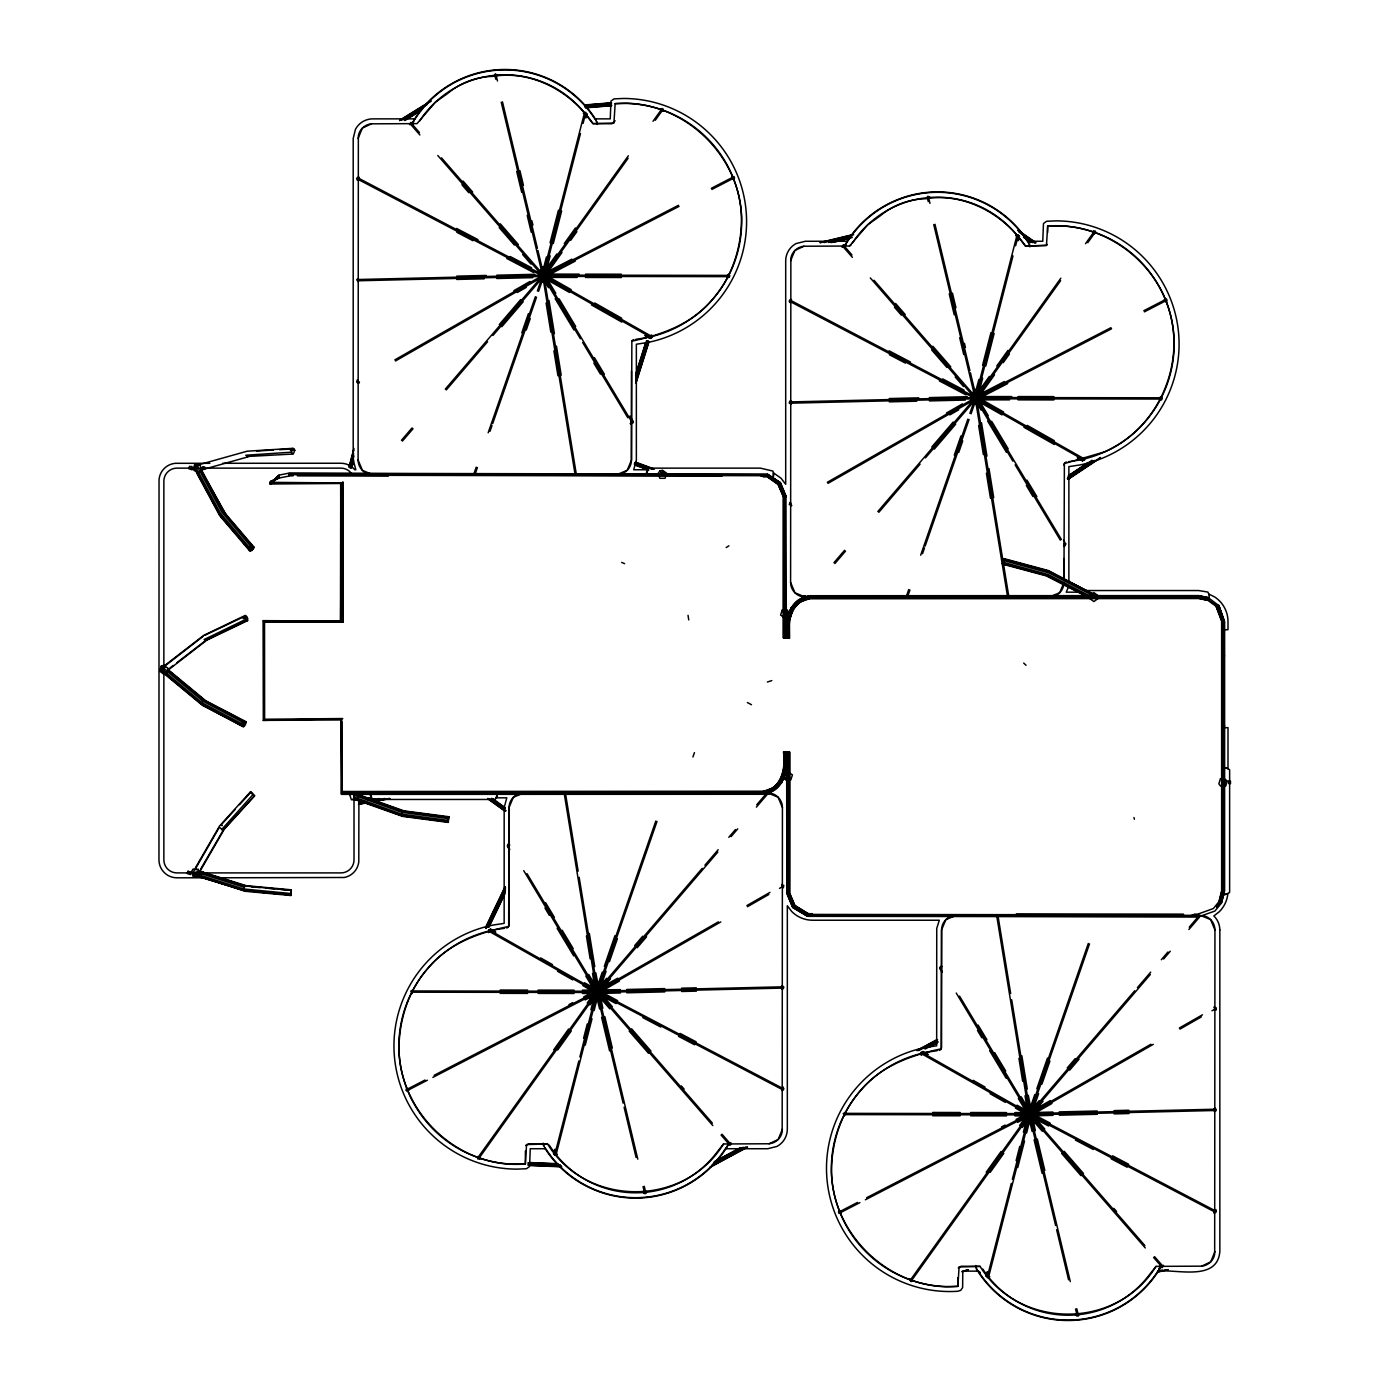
<?xml version="1.0" encoding="UTF-8"?>
<svg xmlns="http://www.w3.org/2000/svg" width="1390" height="1390" viewBox="0 0 1390 1390"><rect width="100%" height="100%" fill="white"/><g stroke="black" fill="none" stroke-linecap="round" stroke-linejoin="round"><path stroke-width="1.5" d="M279.077 477.152L270.077 482.33L341.332 482.973L341.245 621.556L340.689 483.338L343.069 482.156L343.052 622.268L264.534 621.921L264.621 719.238L342.496 718.543M341.523 794.368L342.027 791.483L762.78 791.344C781.945 789.068 785.767 767.697 783.439 751.868L786.323 752.39C789.19 769.782 783.265 792.074 762.815 794.281L341.523 794.368L341.592 719.933L263.092 720.385L342.67 718.699M341.888 768.722L341.575 794.107L762.849 794.003C783.178 791.761 788.86 769.521 786.062 752.285L786.323 752.39M342.809 482.243L342.722 622.268L342.131 482.556M525.385 1151.059L525.368 1163.934L513.379 1164.16A118.324 118.324 0 0 1 494.162 929.841L504.605 928.294M631.46 370.974L631.46 460.02L627.22 470.307L616.743 474.668L372.815 474.668L362.442 470.411L358.099 460.02L358.359 135.664A14.682 14.682 0 0 1 371.425 123.832L417 123.623L435.261 102.339L447.858 93.321A71.846 71.376 -21.1 0 1 492.738 76.38C531.953 69.813 571.134 91.549 592.957 123.623L611.878 123.762L615.127 120.826M807.816 913.682L807.851 916.34L1198.632 916.809L1214.912 911.041L1221.532 903.014L1224.573 890.868L1224.573 621.521L1218.769 605.206L1224.295 621.521L1224.295 890.868L1221.358 902.77M957.884 1277.757L957.884 1286.341L945.878 1286.567A118.324 118.324 0 0 1 926.661 1052.247L937.121 1050.701M1047.643 232.495L1047.66 226.066L1059.649 225.84A118.324 118.324 0 0 1 1078.866 460.159L1068.423 461.706M1063.976 558.537L1063.976 578.084L1064.375 463.582L1104.772 451.802C1157.783 428.693 1185.983 364.858 1169.06 309.779C1153.509 258.279 1101.453 221.792 1047.66 226.066L1046.461 245.422L1025.455 246.03L1019.426 238.455A102.009 102.009 0 0 0 855.545 238.455L852.226 243.302M1068.875 582.462L1068.875 466.623L1079.874 464.955A123.224 123.224 0 0 0 1055.844 220.871L1046.531 221.288L1043.473 223.512L1042.761 241.269L1027.332 241.269A106.908 106.908 0 0 0 847.639 241.269L805.331 241.269L796.122 243.545A19.616 19.616 0 0 0 785.697 260.903L785.697 484.276L781.006 478.212L773.413 472.826L773.049 478.23A10.616 10.616 0 0 0 772.927 471.088L760.399 468.135L648.557 468.135L646.298 474.668A10.564 10.564 0 0 1 647.514 469.768L633.718 469.768L636.359 460.055L636.359 344.216L647.375 342.548A123.224 123.224 0 0 0 623.328 98.464L614.033 98.881L610.957 101.105L610.245 118.862L594.816 118.862A106.908 106.908 0 0 0 415.141 118.862L372.694 118.862A19.616 19.616 0 0 0 355.475 129.287L353.199 138.496L353.199 459.934L355.84 469.768L354.798 469.768A17.931 17.931 0 0 0 341.193 463.252L222.765 463.287M1221.636 621.591L1221.636 890.834L1218.891 901.763L1213.4 908.521L1198.597 913.873M1221.914 621.573L1216.32 606.839L1221.914 621.573L1221.914 890.834L1219.204 901.745M358.898 799.962L358.794 861.835A17.948 17.948 0 0 1 344.216 877.49L219.915 877.785M412.118 993.607L412.378 989.923M539.094 277.496L543.316 277.392L543.386 276.384L543.229 274.091L539.025 274.195M728.812 276.645C728.551 269.538 727.37 280.867 728.812 276.645L543.386 276.384M844.373 1115.631L844.877 1112.33M1014.926 1112.573L1029.677 1112.608L1029.712 1116.292L1028.913 1112.817L1016.107 1119.419M1161.31 399.052C1161.067 391.945 1159.868 403.274 1161.31 399.052L975.884 398.791L790.215 403.187C790.302 396.063 791.744 407.357 790.215 403.187M633.823 339.594A3.266 3.266 0 0 0 631.859 341.176L631.46 460.02A14.699 14.699 0 0 1 619.714 474.372M786.966 637.749L786.705 637.61C783.856 620.218 789.763 597.926 810.214 595.719L1198.632 595.598L1208.622 597.613M786.705 637.61L787.001 637.576C784.168 620.374 789.937 598.204 810.214 595.997L1198.614 595.893L1208.362 597.804M763.197 476.892L767.523 476.909L778.192 484.554L783.3 496.803L783.421 637.906L787.73 637.663C785.003 620.843 790.284 598.951 810.214 596.744L1198.597 596.623L1207.98 598.43M799.493 602.304L793.221 608.681L789.433 619.401L789.59 638.132L788.616 637.819C786.062 621.486 790.702 599.872 810.214 597.648L1198.58 597.526L1207.58 599.246L1217.084 606.162L1222.644 621.556L1222.644 890.834L1219.899 901.988M342.149 768.079L341.87 792.491L762.728 792.352C782.396 790.163 786.966 768.357 784.447 751.973L789.624 752.094L789.728 893.197L794.785 905.394L808.719 913.995M783.717 751.868C786.097 767.836 782.101 789.329 762.832 791.622L341.957 791.761M789.329 638.01C787.366 622.216 791.136 600.914 810.248 598.656L1198.614 598.534L1207.354 600.272M1004.067 558.641L1048.425 570.578L1095.946 595.545L1095.928 597.144L1049.033 572.941L1004.153 560.709L1004.067 558.641L1002.937 560.379L1002.572 564.149L1046.323 575.894L1086.789 596.658M652.032 336.484A118.324 118.324 0 0 0 627.151 103.433L615.145 103.659L613.946 123.015L592.957 123.623L586.91 116.048A102.009 102.009 0 0 0 423.029 116.048L419.711 120.895M290.805 895.49L291.014 893.527L243.667 888.975L193.262 873.042L193.697 874.675L245.057 891.268L290.805 895.49L291.327 889.808L246.221 885.673L200.751 871.461M291.014 893.527L291.327 889.808M790.597 582.427A14.699 14.699 0 0 0 802.499 596.814L805.331 597.074L794.958 592.818L790.597 582.427L790.858 258.071A14.682 14.682 0 0 1 803.924 246.239L849.516 246.03L851.114 244.918M782.431 807.573A14.699 14.699 0 0 0 770.529 793.186L767.714 792.926L778.07 797.182L782.431 807.573L782.17 1131.929A14.682 14.682 0 0 1 769.104 1143.762L723.512 1143.97L717.483 1151.545A102.009 102.009 0 0 1 553.602 1151.545L549.172 1145.082M1200.213 915.332L1210.586 919.589L1214.947 929.98L1214.669 1254.336A14.682 14.682 0 0 1 1201.62 1266.168L1156.028 1266.377L1149.999 1273.952A102.009 102.009 0 0 1 986.118 1273.952L982.782 1269.105M243.25 726.692L201.828 704.33L202.002 702.715L202.992 701.255L244.119 722.939L245.891 721.636L245.022 725.389L243.25 726.692L202.523 705.442L162.039 671.961L161.535 668.972L164.246 667.061M342.027 791.483L341.975 768.236M358.377 281.788L358.307 278.487M782.848 988.081C781.51 992.321 782.431 980.975 782.848 988.081L597.283 992.477M1215.364 1110.488C1214.026 1114.728 1214.929 1103.382 1215.364 1110.488L1029.799 1114.884L865.379 1199.796M448.101 822.394L448.848 816.729L448.101 822.394L402.544 816.382L353.043 798.798M694.444 752.633L692.915 756.994M1082.323 593.999L1081.854 597.074A10.564 10.564 0 0 1 1082.063 595.007M688.745 619.905L688.033 615.336M193.297 871.478L193.818 874.501L197.033 875.318M659.798 475.363L660.094 473.695L662.926 471.974L665.098 473.973M659.694 474.824L661.206 472.183L664.455 472.965M280.797 889.426L291.292 890.347L245.005 885.986L243.667 888.975L244.067 890.504L290.84 894.952L284.498 894.378M242.972 725.945L244.119 722.939M1220.733 902.371L1223.565 890.851L1223.565 621.539L1218.005 605.884M447.98 818.606L401.988 812.385L401.554 814.106L401.78 815.635L447.789 821.803M1221.219 903.031L1224.295 890.868M546.426 257.011L541.735 275.307L544.932 276.123L550.145 255.812M550.075 242.781L558.433 210.238M585.902 118.063L586.945 114.015L584.46 112.938L542.726 275.533L537.374 290.962M543.942 275.846L580.481 133.51M583.07 123.38L585.677 113.25M553.272 243.597L561.63 211.054M557.234 1154.239L553.585 1153.578L554.627 1149.53M553.898 1153.943L555.062 1149.356M583.591 1038.226L587.258 1023.996M590.906 1009.748L595.598 991.47L598.795 992.286L606.092 971.263M554.836 1154.343L578.813 1060.987M579.856 1056.904L596.588 991.748M556.07 1154.656L597.804 992.06L717.813 852.105M585.225 1045.158L592.018 1018.714M594.103 1010.582L598.795 992.286L595.667 991.261L602.304 972.097M978.925 379.418L972.913 401.484L1007.715 383.553M982.591 365.188L990.931 332.644M975.38 404.49L977.361 398.739L974.251 397.662L975.224 397.94L1016.959 235.344L1019.443 236.422L1018.401 240.47M982.643 378.219L977.431 398.53L976.458 398.252L1012.98 255.916M1015.586 245.787L1018.192 235.657M985.788 366.004L994.128 333.461M1017.966 240.644L1019.131 236.057M989.732 1276.646L986.083 1275.985L987.126 1271.937M986.396 1276.35L987.578 1271.781M1016.107 1160.65L1019.756 1146.402M1023.405 1132.155L1028.114 1113.877L1031.31 1114.693L1026.602 1132.989M987.352 1276.75L1011.312 1183.394M1012.354 1179.311L1029.086 1114.155M988.568 1277.062L1030.303 1114.467L1089.517 943.862M1017.741 1167.565L1024.517 1141.12M349.064 466.797L353.946 448.466M349.203 467.353L353.807 450.082M349.828 467.857L353.633 453.592M350.714 468.082L353.964 455.868M351.496 467.978L353.668 459.829M351.896 467.561L353.529 461.445M1002.572 564.149L1004.153 560.709M786.34 617.004L787.487 612.938L786.358 611.722M786.479 618.481L787.487 612.938M808.042 915.506L807.103 916.132L808.615 913.612M635.873 373.754L645.568 342.93M635.595 375.578L646.593 340.637M635.716 377.646L647.358 340.654M635.942 379.974L648.226 340.932M635.734 383.101L648.852 341.349M636.099 382.858L649.026 341.749M728.151 1144.735L730.949 1142.928M521.789 332.766L528.443 313.584M540.415 279.077L541.735 275.255L544.863 276.332L542.865 282.083M473.573 474.789L476.231 467.144M488.168 432.777L535.376 296.713M474.772 475.206L477.413 467.561M490.01 431.265L492.008 425.548M492.668 423.637L536.557 297.13M538.555 291.361L543.89 276.019L628.106 158.251M526.237 330.021L530.233 318.501M604.303 966.345L614.953 935.661M655.819 821.038L596.64 991.574L477.847 1157.661L480.228 1158.913L478.282 1157.071M597.822 991.973L657.001 821.455M609.428 961.672L617.403 938.667M954.287 455.173L960.942 435.991M906.089 597.196L908.73 589.551M920.667 555.183L967.874 419.12M969.873 413.369L975.207 398.027M907.27 597.613L909.929 589.968M922.526 553.689L924.506 547.955M925.167 546.044L969.073 419.537M971.071 413.786L976.388 398.426L1060.622 280.658M958.735 452.428L962.731 440.908M1034.82 1094.503L1028.166 1113.668L1031.293 1114.745L1038.608 1093.669M1036.818 1088.752L1047.469 1058.068M1088.318 943.445L1029.139 1113.981L910.346 1280.068L912.744 1281.319L910.78 1279.478M1041.927 1084.096L1049.919 1061.074M788.46 617.351L791.779 607.899M787.765 617.143L791.188 607.465M785.941 770.964L781.771 782.674L774.699 789.763L762.849 794.003M782.657 776.749L784.759 770.842M781.84 780.381L785.211 770.981M789.451 619.228L793.36 608.455L799.771 602.131L810.231 598.378L1198.597 598.256L1207.354 599.941L1216.511 606.613M358.69 178.267C360.045 173.854 355.249 183.011 358.116 179.397M789.989 301.474C789.173 305.783 793.481 295.288 789.989 301.474L975.467 398.669L975.015 399.59L1002.016 414.88M781.858 1090.49L783.387 1087.119L781.823 1089.326M1213.991 1213.14L1215.885 1209.526L1214.339 1211.733M270.372 484.293L278.591 475.571L270.372 484.293L270.963 483.32L303.35 483.042M650.294 337.058C648.974 341.558 654.082 332.505 650.902 335.963M495.587 931.96L490.548 929.093L488.533 932.638M1082.793 459.464C1081.472 463.965 1086.598 454.912 1083.418 458.37M928.103 1054.367L923.047 1051.5L921.049 1055.045L922.126 1054.037M922.752 1052.942L923.047 1051.5M358.081 138.496L362.338 128.123L371.425 123.832M790.597 260.903L794.837 250.53L803.924 246.239M782.431 1129.097L778.192 1139.47L769.104 1143.762M1214.947 1251.504L1210.69 1261.877L1201.62 1266.168M1063.976 582.427L1059.719 592.713L1049.242 597.074M1068.111 587.761L1066.234 592.175L1080.951 592.175M630.191 423.655L633.215 421.535L629.913 416.027M509.505 849.724L507.315 846.058L509.383 844.321M1063.524 540.276L1065.73 543.942L1063.645 545.679M942.02 972.131L939.814 968.465L941.881 966.728M485.492 927.564L504.952 886.924M485.597 927.999L505.352 886.733M486.153 928.52L505.63 887.88M487.907 926.974L505.508 890.208M488.655 927.095L505.352 892.258M489.054 926.904L504.813 894.013M569.518 292.473L542.534 277.201L544.046 274.264L571.134 289.607M1048.616 1126.022L1028.982 1115.736L1030.529 1112.817L1017.028 1105.172M245.127 615.509L244.953 617.786L247.594 620.67L247.75 618.394L245.127 615.509L203.704 635.386L162.126 667.495L161.57 670.414L164.194 672.43M496.908 796.001L495.118 799.459L372.329 799.459L370.07 792.926A10.564 10.564 0 0 0 370.279 794.993L371.269 797.825L365.084 797.825M975.467 398.669L976.544 396.671L972.983 394.795M249.522 550.701L250.113 548.338L253.866 546.982L251.938 550.492L249.522 550.701L219.742 515.725L196.772 473.191M727.804 1145.204L725.858 1148.731L727.648 1145.69M489.61 931.63L490.548 929.093M975.033 399.608L976.666 396.741L1003.649 412.013M1050.145 1123.103L1030.529 1112.817L1028.878 1115.684L1015.395 1108.039M194.079 871.183L219.325 827.293L223.078 829.986L254.613 795.74L252.198 792.839L250.391 791.9L219.585 825.99L195.399 867.829M200.403 870.574L224.224 829.326L254.613 795.74M200.664 869.063L224.485 828.023M542.534 277.201L544.15 274.317L540.467 272.388M194.774 469.49L195.504 466.675L198.701 465.876M357.578 795.792L359.888 792.126M414.168 119.714L416.34 116.308A107.308 107.308 0 0 1 593.669 116.395L595.806 119.749M846.684 242.121L848.856 238.715A107.308 107.308 0 0 1 1026.168 238.802L1028.305 242.155M726.345 1147.879L724.173 1151.285A107.308 107.308 0 0 1 546.861 1151.198L544.724 1147.845M1159.938 1268.583L1156.688 1273.692A107.308 107.308 0 0 1 979.377 1273.605L977.24 1270.252M786.167 616.048L787.226 612.903L786.427 611.444M541.857 279.981L544.533 276.871L542.03 274.716L556.851 253.97M564.288 243.58L575.443 227.977M628.332 155.802L542.847 275.324L445.321 389.113M653.005 121.278L661.657 109.202C667.287 113.511 657.47 107.812 661.657 109.202M655.263 120.287L662.683 109.932M562.012 252.424L544.689 276.662L541.996 274.751M570.699 240.296L576.885 231.643M989.367 376.395L974.512 397.158L977.187 399.069L994.528 374.848M996.804 365.987L1007.959 350.384M1060.831 278.209L975.363 397.731L827.328 482.295M1085.521 243.684L1094.156 231.609C1099.803 235.918 1089.986 230.219 1094.156 231.609M1087.779 242.694L1095.181 232.339M1003.198 362.703L1009.401 354.05M553.724 1049.815L568.58 1029.034M587.171 1003.041L595.841 990.931L598.517 992.842L589.864 1004.953M478.872 1158.391L597.683 992.269M557.651 1050.006L571.273 1030.946M986.222 1172.222L1001.095 1151.441M1019.687 1125.448L1028.339 1113.338L1031.033 1115.249L1043.021 1101.28M911.371 1280.798L1030.181 1114.676M990.149 1172.413L1003.789 1153.352M1022.362 1127.36L1031.033 1115.249L1028.496 1113.129L1039.164 1100.689M359.489 382.059L358.081 383.084L356.691 382.059L358.081 380.13M583.574 113.042L585.833 112.312L585.833 114.692M731.766 177.295L734.024 176.565L734.545 178.198L733.155 179.223M1016.073 235.449L1018.331 234.719L1018.331 237.099M408.764 1090.299L407.374 1091.306L405.967 1090.299L406.506 1088.648L408.226 1088.648M477.708 1156.55L477.708 1158.913L479.428 1158.913L479.967 1157.279M1164.264 299.701L1166.523 298.972L1167.061 300.605L1165.671 301.63M556.956 1154.551L554.697 1155.281L554.158 1153.63L555.566 1152.623M1089.604 595.684L1093.878 592.592L1098.135 595.684M1098.135 598.465L1093.878 601.557L1089.604 598.465M841.263 1212.706L839.004 1213.435L838.483 1211.802L839.873 1210.777M987.213 1275.308L987.213 1277.688L989.472 1276.958M1076.711 1313.567L1076.711 1315.948L1078.431 1315.948L1078.97 1314.297M194.913 875.63L246.273 890.973L247.246 889.704M341.332 719.69L341.662 793.377L762.867 793.256C782.848 790.997 788.008 768.965 785.35 752.129L787.696 752.007L787.8 893.127L793.082 906.367L807.19 915.002M1047.261 244.449L1046.461 245.422L1025.455 246.03C1003.649 213.973 964.469 192.22 925.236 198.787A71.846 71.376 -21.1 0 0 880.374 215.728L867.76 224.763L849.516 246.03M525.768 1145.551L528.634 1143.831L547.573 1143.97C586.597 1207.667 684.384 1207.597 723.512 1143.97M1216.58 906.819L1218.995 903.865M958.266 1267.958L961.15 1266.238L980.089 1266.377C1019.096 1330.074 1116.9 1330.004 1156.028 1266.377M499.305 324.548L520.677 299.615M401.449 440.3L412.083 427.894M402.405 441.117L413.038 428.711M446.277 389.93L487.595 341.714M492.946 335.477L543.733 276.228M501.807 326.702L523.179 301.769M931.821 446.955L953.193 422.039M833.948 562.707L844.581 550.301M877.837 511.52L975.276 397.818L974.529 397.123M834.904 563.523L845.537 551.118M878.793 512.337L920.11 464.121M925.445 457.883L976.249 398.635L977.031 399.278L974.373 402.388M934.323 449.109L955.694 424.176M606.666 978.282L595.997 990.723L598.499 992.877L610.505 978.873M634.709 945.565L642.719 936.217M596.797 991.365L702.228 868.35M704.886 865.24L718.178 849.724M728.812 837.319L735.466 829.569M756.733 804.758L767.384 792.335L769.261 794.246L768.027 793.516M731.105 836.589L737.743 828.84M756.369 807.121L768.34 793.151M637.211 947.719L646.558 936.808M1067.207 1067.972L1075.217 1058.624M1134.744 990.757L1029.295 1113.772L866.63 1197.728M1137.402 987.647L1150.694 972.149M1161.328 959.726L1167.965 951.976M1189.249 927.165L1198.562 916.305M1030.251 1114.589L1150.329 974.512M1163.621 958.996L1170.258 951.247M1188.867 929.528L1199.518 917.122M1069.709 1070.126L1079.057 1059.215M409.581 124.666L412.517 122.424L410.745 124.457M842.079 247.072L845.016 244.831L843.244 246.864M1162.283 1265.543L1160.511 1267.576L1163.447 1265.334M221.479 829.76L252.806 794.802L254.005 795.601M1224.434 784.916L1225.598 782.066L1223.322 779.651M235.153 809.466L220.732 825.33L222.331 825.556M239.48 804.723L250.999 792.039M270.703 484.033L278.747 475.189L288.72 473.191L767.541 474.251L780.468 482.678L786.236 496.699M792.595 606.023L798.277 600.272L810.231 595.997M774.386 789.103L779.807 783.63M777.236 783.943L773.483 787.73L762.745 791.622M272.318 482L279.147 475.31M1042.309 1131.234L1028.496 1115.371L1030.98 1113.199L1044.794 1129.062M540.397 269.868L544.533 274.629L542.048 276.801L539.285 273.621M728.829 1143.953L729.785 1143.136M272.405 482.087L275.289 479.62M1223.93 784.707L1225.789 781.979L1223.947 779.79M263.301 720.194L263.092 620.635L341.488 621.104L263.353 620.757M161.362 668.764L202.992 636.464M169.041 669.372L206.728 640.217L247.594 620.67M169.788 668.103L173.211 665.462M176.634 662.839L207.44 639.139M246.76 456.528L293.307 454.026L294.819 450.186L292.96 448.327L247.107 451.211L196.529 465.389L194.913 467.891L195.399 469.594M1092.61 595.441L1095.181 594.538M340.463 483.494L270.094 483.981L278.712 476.318L269.973 483.233L341.332 482.973L340.654 621.122M272.284 481.566L279.355 476.527M726.206 547.538L728.899 545.818M1223.704 656.219L1224.121 655.194M1068.493 475.589L1088.057 462.575M1068.371 475.988L1092.036 460.264M1067.711 477.309L1092.61 460.768M1067.346 478.664L1094.903 460.333M1067.92 479.15L1100.463 457.519M1068.337 479.203L1100.359 457.935M548.546 287.661L541.926 276.627L544.758 274.925L555.792 293.325M1021.181 1096.814L1031.102 1113.373L1028.287 1115.075L1018.349 1098.517M399.695 120.235L430.969 100.914M399.59 120.635L430.865 101.314M401.658 120.218L427.408 104.302M403.969 119.853L422.369 108.489M404.525 120.391L421.083 110.157M404.924 120.461L421.483 110.227M630.712 422.543L633.215 421.535M508.74 845.693L509.817 845.051M292.96 448.327L291.344 450.412L292.213 453.557M771.798 680.614L767.384 682.004M513.9 290.649L529.972 281.475M394.83 359.888L542.934 275.237L542.447 274.334L571.863 259.148M395.455 360.983L543.559 276.332L679.067 206.38M517.323 292.508L526.254 287.4M540.519 279.251L575.217 261.146M946.416 413.056L962.471 403.882M827.953 483.39L976.075 398.739L976.597 399.608L975.102 396.671L1004.379 381.555M949.839 414.915L958.752 409.807M617.838 978.16L583.609 997.012M718.387 921.865L596.953 991.261L411.718 990.948M746.847 905.602L769.973 892.38M619.471 981.027L598.065 993.259L597.578 992.356L720.784 921.935M747.472 906.697L768.809 894.5M779.495 888.401L783.057 886.351L781.805 884.44M1050.353 1100.567L1028.93 1112.799L1030.581 1115.666L1051.987 1103.434M1029.469 1113.668L1150.885 1044.272M1179.363 1028.009L1202.472 1014.787M1030.094 1114.763L1153.3 1044.342M1179.988 1029.104L1201.325 1016.907M1211.993 1010.808L1215.555 1008.775L1214.304 1006.847M278.191 477.726L270.928 481.67L276.454 479.168M714.234 1161.762L740.505 1147.601M714.634 1161.866L740.922 1147.688M713.279 1163.43L743.303 1147.236M711.819 1165.237L745.613 1147.028M710.134 1166.992L747.125 1147.045M711.871 1166.366L747.542 1147.15M916.757 1050.493L937.155 1039.564M917.174 1050.597L937.572 1039.668M918.651 1050.631L937.19 1040.693M924.645 1048.46L937.625 1041.492M925.167 1049.016L938.146 1042.048M929.285 1047.122L936.704 1043.143M357.664 279.512L543.229 275.116L678.494 205.268M711.298 188.328L733.173 177.034L734.094 179.571L733.138 178.476M711.871 189.44L733.746 178.146M975.606 397.557L1110.992 327.675M1143.796 310.735L1165.689 299.441L1166.592 301.978L1165.637 300.883M976.18 398.687L1111.566 328.787M1144.387 311.864L1166.262 300.553M568.979 1004.553L572.645 1002.677M406.766 1089.447C405.95 1085.138 410.224 1095.65 406.766 1089.447L425.01 1080.03M434.114 1075.321L596.849 991.313L596.414 990.392L597.578 992.356M407.339 1090.559L427.408 1080.204M432.881 1077.389L597.422 992.443L597.926 993.329L585.12 999.949M1001.478 1126.977L1005.144 1125.083M839.282 1211.854C838.448 1207.545 842.722 1218.057 839.282 1211.854L857.508 1202.437M839.855 1212.966L859.906 1202.611M1017.636 1122.356L1030.424 1115.736L1029.938 1114.85M204.069 639.556L245.717 619.367M270.077 482.33L279.564 477.743L270.338 481.618M205.442 640.39L246.725 620.479M204.99 635.213L245.978 615.701M243.128 618.637L246.986 616.812M523.787 792.926L513.31 797.287L509.053 807.573L508.671 926.418C478.681 932.777 448.414 943.584 428.242 967.909C408.399 990.427 398.965 1019.982 398.947 1049.745C400.407 1114.572 460.524 1169.72 525.368 1163.934L526.567 1144.578L547.573 1143.97M270.668 481.357L278.226 478.264M1064.288 544.307L1065.73 543.942M941.239 968.1L939.814 968.465M494.927 75.755L497.446 74.782L493.902 75.859M927.443 198.162L929.945 197.189L926.418 198.266M645.759 1192.551C649.547 1190.309 638.809 1193.975 645.759 1192.551L644.265 1186.295M1078.101 1314.245L1075.582 1315.218L1079.127 1314.141M586.945 114.015L584.252 113.754M1019.443 236.422L1016.75 236.178M764.778 792.561L770.547 790.493M553.585 1153.578L555.062 1153.509M986.083 1275.985L987.56 1275.916M762.797 792.804L766.533 791.466M961.897 1271.659L967.961 1269.574M962.332 1271.815L968.396 1269.713M165.08 671.891L162.039 671.961M661.953 111.322L663.343 110.314L662.822 108.681L661.084 108.681L660.545 110.314M358.081 278.66L356.691 279.685L358.081 281.614M727.543 274.838L729.802 275.567L729.264 277.201L727.543 277.201M791.466 302.256L789.207 301.526L789.728 299.892L791.466 299.892M1094.451 233.729L1095.859 232.721L1095.32 231.088L1093.6 231.088L1093.061 232.721M791.466 403.726L789.207 402.996L789.728 401.363L791.466 401.363M790.597 502.555L789.207 504.466L791.466 505.195M1160.042 397.245L1162.318 397.974L1161.779 399.608L1160.042 399.608M805.331 595.598L803.924 596.623L804.462 598.256M1063.976 546.461L1065.365 545.453L1063.976 543.525M509.053 843.539L507.663 844.547L508.201 846.197M767.714 794.402L769.104 793.377L768.566 791.744M781.58 884.805L783.838 885.534L783.3 887.168L781.58 887.168M781.58 986.274L783.838 987.004L783.3 988.638L781.58 988.638M941.569 965.946L940.161 966.953L941.569 968.882M781.58 1087.745L783.838 1088.474L783.3 1090.108L781.58 1090.108M1214.078 1007.211L1216.337 1007.941L1215.798 1009.574L1214.078 1009.574M1214.078 1108.681L1216.337 1109.411L1215.798 1111.044L1214.078 1111.044M1214.078 1210.151L1216.337 1210.881L1215.798 1212.514L1214.078 1212.514M631.859 341.176C661.849 334.799 692.098 324.009 712.288 299.684C732.13 277.166 741.548 247.611 741.565 217.848C740.106 153.022 679.988 97.873 615.145 103.659M162.126 667.495L165.097 667.687M807.103 916.132L792.613 907.375L786.792 893.301L786.671 752.164L787.696 752.007M202.228 469.716L248.098 456.841M1158.113 1270.999L1162.283 1269.991M1157.505 1271.902L1166.453 1269.73M1157.87 1272.111L1168.312 1269.556M820.308 242.451L851.775 234.858M820.083 242.781L853.651 234.702M824.27 242.538L851.531 235.97M828.666 242.416L851.74 236.856M831.133 242.572L852.105 237.516M833.583 242.26L850.367 238.229M1223.565 656.358L1224.573 655.889L1223.565 655.437M1223.565 725.823L1224.573 725.354L1223.565 724.885M542.917 266.95L544.915 275.324L541.7 276.054L540.71 271.901M279.963 477.865L288.72 476.127M542.378 280.207L541.7 276.054L544.949 275.533L546.305 283.821M974.877 402.613L974.199 398.461L977.465 397.94L978.821 406.245M599.611 1009.018L595.615 992.269L599.212 991.522L595.563 992.06L592.522 973.382M368.402 799.58L372.589 798.816M368.124 799.928L375.057 798.642M358.637 802.412L364.927 801.266M371.2 800.101L379.574 798.555M358.794 803.316L365.084 802.152M373.458 800.605L384.995 798.486M358.742 804.08L366.474 802.655M373.389 801.37L389.513 798.399M358.464 804.41L366.838 802.864M375.213 801.318L389.878 798.625M288.755 473.486L767.575 474.529L780.468 482.678M778.192 484.554L783.578 496.734L783.421 637.906M635.908 339.299L646.367 337.753M585.52 104.893L611.131 102.79M585.12 105.206L611.583 103.034M584.912 105.97L610.523 103.868M584.999 106.874L610.592 104.771M585.312 107.586L611.774 105.414M585.763 107.829L611.374 105.727M245.735 455.26L291.448 452.167M256.75 451.038L273.326 450.047M279.546 449.682L294.055 448.814M290.493 450.447L294.819 450.186M980.089 1266.377L959.083 1266.985L957.884 1286.341C893.04 1292.127 832.923 1236.978 831.463 1172.152C831.481 1142.389 840.898 1112.834 860.74 1090.316C880.93 1065.991 911.18 1055.201 941.169 1048.824L941.569 929.98L945.808 919.694L956.303 915.332L1117.855 915.332M456.737 276.141L486.257 275.446M496.821 275.203L534.803 274.299M357.699 280.78L543.264 276.384L543.316 277.392L577.076 277.444M456.824 279.442L484.241 278.799M496.89 278.504L532.77 277.653M889.253 398.548L918.773 397.853M929.319 397.61L967.301 396.706M971.523 396.602L1011.712 396.55M790.18 401.918L975.745 397.523L1161.31 397.801M889.322 401.849L916.74 401.206M929.406 400.911L965.285 400.059M971.61 399.903L1009.592 399.851M620.409 989.645L582.427 990.167M626.734 989.489L664.733 988.585M681.604 988.186L696.355 987.838M582.41 993.468L597.161 993.502L597.266 991.209L782.831 986.813M620.479 992.947L597.283 993.502L597.161 990.201L597.266 991.209M626.821 992.79L664.802 991.887M681.673 991.487L696.425 991.14M1052.908 1112.052L1029.712 1112.608L1029.643 1114.884L844.216 1114.606M1059.249 1111.896L1097.231 1111.01M1114.102 1110.61L1128.854 1110.245M1215.329 1109.22L1029.764 1113.616L844.216 1113.355M1029.799 1115.909L1052.995 1115.353M1059.319 1115.197L1097.318 1114.294M1114.189 1113.894L1128.941 1113.546M340.481 620.843L340.724 483.407M342.288 621.556L265.212 622.234M209.855 463.304L175.401 463.304A17.948 17.948 0 0 0 159.033 479.672L158.964 859.837A17.966 17.966 0 0 0 176.686 877.802L206.936 877.785M287.678 482.834L341.766 482.834M1086.285 590.542L1198.614 590.542L1207.91 592.071A10.616 10.616 0 0 1 1208.952 599.142M264.239 621.556L341.766 621.556M1224.086 629.722L1227.995 629.722L1227.995 621.313A29.381 29.381 0 0 0 1214.738 597.005L1208.709 593.999M784.881 637.871L788.147 637.871M1224.086 727.648L1227.995 727.648L1227.995 768.635A10.564 10.564 0 0 0 1223.096 767.436M784.881 752.129L788.147 752.129M198.509 872.903L176.93 872.903A13.049 13.049 0 0 1 163.864 859.837L163.864 481.201A13.049 13.049 0 0 1 176.93 468.135L340.95 468.135A13.049 13.049 0 0 1 351.044 472.913M202.818 872.903L340.95 872.903A13.049 13.049 0 0 0 354.016 859.837L354.016 792.769M579.196 274.143L543.368 274.091L543.386 275.116L728.812 275.394M585.52 274.16L621.365 274.212M585.52 277.461L621.365 277.514M1018.036 396.567L1053.881 396.619M1018.036 399.868L1053.863 399.92M288.772 474.216L767.593 475.276L779.842 483.546L785.211 496.647L785.333 637.767L786.358 637.836L785.958 496.647L780.346 482.99L767.541 474.251M288.72 474.668L765.595 475.71M288.772 475.119L293.099 475.137M297.443 475.137L722.07 476.075M761.077 476.162L767.575 476.179L779.147 484.12L784.308 496.682L784.429 637.784M288.755 475.849L293.082 475.867M297.425 475.867L388.401 476.075M264.534 621.921L342.044 622.008M807.885 913.682L812.229 913.682M1016.298 913.925L1183.463 914.134M1194.305 914.134L1198.649 914.151M807.903 914.411L1183.498 914.863M1192.186 914.863L1198.684 914.881M809.953 914.863L1198.614 915.332M1183.498 915.767L807.799 915.315L807.851 916.34M1192.186 915.784L1198.701 915.784M807.816 916.045L1198.684 916.514M500.209 990.045L527.592 990.097M538.139 990.114L573.983 990.167M411.718 992.199L597.144 992.477L782.466 1089.656M500.192 993.346L527.592 993.398M538.121 993.416L573.983 993.468M932.707 1112.452L960.09 1112.504M970.637 1112.521L1006.499 1112.573M932.707 1115.753L960.09 1115.805M970.637 1115.823L1006.499 1115.875M1014.926 1115.875L1029.677 1115.909M263.822 621.365L341.245 621.556M785.333 637.767L788.616 637.819M789.624 752.094L789.451 893.127L794.785 905.394M792.613 907.375L807.503 916.045M529.729 1162.561L557.616 1163.708M528.009 1162.77L558.05 1164.021M528.269 1163.517L560.448 1164.855M528.217 1164.42L561.108 1165.793M527.922 1165.15L561.351 1166.523M529.607 1165.498L561.786 1166.835M251.416 886.82L259.808 887.567M266.098 888.123L274.508 888.853M246.273 890.973L250.53 891.355M254.77 891.72L265.386 892.675M269.643 893.058L280.259 893.996M584.46 112.938L583.296 113.354M1016.959 235.344L1015.812 235.761M477.361 1156.584L477.847 1157.661M909.877 1278.991L910.346 1280.068M196.529 465.389L197.988 465.546M782.97 778.018L787.157 778.539M783.613 778.643L787.783 779.164L786.462 778.452M404.698 811.604L411.058 812.42M415.28 812.959L421.639 813.776M425.861 814.314L432.221 815.131M436.443 815.687L442.802 816.503M414.29 817.459L403.587 816.086L354.381 798.694M418.581 818.015L424.993 818.849M429.284 819.405L448.536 821.89M448.848 816.729L403.934 810.839L357.004 794.142M448.397 817.216L402.892 811.152L355.614 794.229M447.754 820.343L401.554 814.106L353.859 796.991M1092.94 594.572L1096.502 597.544M1202.228 598.986L1207.615 600.08M1198.649 595.893L1208.622 597.926L1218.578 605.432L1224.295 621.539M747.386 702.541L751.469 704.713M786.671 752.164L787.087 893.37L792.648 906.992L806.982 915.732M975.224 397.94L976.458 398.252M1002.329 563.523L1045.697 575.06L1082.185 593.704M1003.545 559.058L1047.4 570.769L1093.895 594.486M1004.292 559.266L1049.05 571.412L1095.946 595.545M1003.094 563.732L1047.348 575.721L1088.266 596.779M1003.702 562.411L1048.39 574.591L1091.393 596.779M201.95 872.399L247.212 886.438M197.067 870.887L245.005 885.986M193.697 874.675L244.067 890.504M195.799 871.999L244.032 887.237M621.643 562.411L624.614 563.645M358.081 180.127L356.691 178.215L358.081 177.19L359.489 178.215M1083.488 457.657L1084.895 458.683L1084.356 460.316L1082.098 459.586M650.989 335.251L652.379 337.179L650.989 338.187L649.582 337.179M631.46 421.118L632.867 423.046L630.608 423.776M922.039 1054.749L920.649 1052.821L922.039 1051.813L923.447 1052.821M845.485 1112.799L843.226 1113.529L844.634 1115.458M412.986 990.392L410.728 991.122L412.118 993.051M728.69 1145.013L730.41 1145.013L730.949 1143.379M357.96 795.045L402.666 810.874M354.085 798.59L401.78 815.635M354.433 795.323L401.988 812.385M635.786 462.245L653.786 468.864M635.247 462.331L654.134 469.299M634.709 462.922L652.171 469.351M634.396 463.774L648.383 468.934M634.413 464.573L648.418 469.716M634.778 464.99L648.765 470.15M785.976 777.983L787.487 778.713M242.051 721.879L245.839 723.825M246.169 722.383L206.398 701.828L193.088 690.847M203.826 705.668L244.032 726.484M245.891 721.636L205.703 700.716L167.356 668.938M1226.188 767.888L1229.629 769.695L1229.629 890.851L1229.559 892.536L1226.188 894.291A10.581 10.581 0 0 1 1223.096 894.743L1227.856 893.596A29.364 29.364 0 0 1 1219.221 911.788L1213.852 915.94A19.564 19.564 0 0 1 1219.829 929.945M889.096 350.836L910.502 362.06M942.646 378.897L964.052 390.121M790.58 300.344L976.041 397.557M889.339 354.693L905.394 363.103M939.31 380.877L966.102 394.916M456.58 228.429L477.986 239.636M510.13 256.49L531.553 267.714M358.064 177.937L543.542 275.151L651.684 336.397M357.473 179.067L542.951 276.262L651.059 337.492M456.841 232.286L472.895 240.696M506.811 258.471L533.586 272.51M1112.626 1155.837L1128.68 1164.264M1030.077 1113.737L1215.555 1210.933M1214.964 1212.063L1029.486 1114.85L921.344 1053.603M1075.408 1140.061L1093.252 1149.426M1111.097 1158.774L1127.134 1167.183M245.109 721.844L204.417 700.491L167.46 669.737M617.647 1000.696L584.512 982.765M680.127 1033.43L696.164 1041.84M783.039 1088.526L597.561 991.331L489.471 930.101M616.1 1003.615L596.484 993.329L598.013 990.41L596.362 993.259L582.879 985.632M642.892 1017.654L660.754 1027.019M678.581 1036.367L694.635 1044.776M243.302 724.503L202.002 702.715L161.535 668.972M1027.262 425.392L1054.245 440.665M1084.183 458.804L976.18 397.627L873.997 280.259M975.554 398.721L1083.574 459.899M1023.961 427.303L1054.298 444.487M1077.389 457.571L1082.914 460.698M1077.441 458.04L1082.48 460.907M594.764 302.985L621.73 318.258M591.445 304.897L621.782 322.08M645.36 335.442L650.416 338.291M644.925 335.633L649.981 338.5M922.63 1051.709L927.669 1054.558M973.156 1080.325L984.954 1087.015M921.97 1052.508L1029.99 1113.685M990.08 1093.704L1005.265 1102.305M490.114 929.302L495.639 932.429M540.641 957.919L552.456 964.608M488.846 931.196L596.849 992.373L712.792 1125.553M557.564 971.297L572.767 979.898M794.402 905.394L808.198 913.682M789.972 502.468L791.605 505.786L791.205 504.396M807.659 914.22L793.76 905.759L788.721 893.11L788.599 751.99M770.894 477.517L767.575 474.529M776.054 480.87L779.512 483.112M1023.683 663.047L1026.028 665.271M767.523 476.909L778.522 484.502M1018.21 230.375L1035.724 242.538M1017.81 230.445L1035.811 242.937M1018.992 232.147L1034.733 243.094M1023.718 236.543L1032.475 242.624M1023.457 237.256L1030.459 242.121M1027.036 240.088L1030.546 242.52M493.085 799.007L504.865 807.468M491.643 798.312L505.109 808.007M491.469 799.094L504.952 808.789M489.263 798.625L506.099 810.735M487.734 798.433L505.404 811.152M487.994 798.955L504.831 811.065M1214.269 603.59L1217.553 606.023M976.475 1269.626L979.933 1272.25M976.544 1270.026L980.002 1272.649M169.771 671.631L173.09 674.376M176.426 677.121L181.43 681.239M184.748 683.984L189.752 688.102M168.329 676.426L197.363 700.351M161.31 670.623L201.828 704.33M164.281 668.955L202.992 701.255M975.276 397.818L976.249 398.635M805.957 597.3L803.768 595.754L805.644 597.665M252.806 794.802L250.391 791.9M662.926 471.974L666.036 474.824M895.56 303.454L905.203 314.54M932.812 346.249L950.795 366.891M972.896 392.275L977.031 397.036L974.546 399.208L971.784 396.028M843.713 245.474L851.966 254.961M842.757 246.308L852.4 257.376M870.296 277.93L975.294 398.513L1012.928 461.185M894.448 307.207L901.346 315.13M931.717 350.002L946.92 367.464M955.208 377.003L963.496 386.524M463.044 181.048L472.704 192.133M500.313 223.842L518.279 244.484M411.197 123.067L419.467 132.554M441.499 157.852L543.751 275.272M410.259 123.901L419.902 134.969M437.798 155.524L542.795 276.106L580.429 338.778M461.932 184.8L468.83 192.724M499.201 227.595L514.404 245.057M522.709 254.596L530.997 264.117M1064.149 1151.285L1083.488 1173.507M1113.859 1208.362L1116.604 1211.524M1030.233 1113.894L1144.873 1245.544M1154.517 1256.612L1162.787 1266.099M1029.295 1114.728L1145.308 1247.959M1153.561 1257.446L1161.832 1266.933M1061.665 1153.457L1081.003 1175.662M612.295 1006.655L598.482 990.792L595.997 992.964L609.793 1008.827M631.651 1028.878L650.989 1051.101M681.343 1085.955L684.106 1089.117M712.375 1123.137L597.735 991.487L527.001 873.667M722.001 1134.205L730.271 1143.692M721.062 1135.039L729.316 1144.526M629.149 1031.05L648.505 1053.255M250.495 546.096L253.293 549.345M249.14 547.226L251.938 550.492M227.473 517.063L204.069 475.814M230.271 520.329L235.848 526.845M238.646 530.094L244.24 536.61M247.038 539.859L254.022 548.007M220.836 516.385L236.387 534.524M239.202 537.826L244.848 544.411M247.681 547.712L250.513 551.013M253.866 546.982L224.468 512.528L201.863 470.602M252.893 546.67L223.356 511.868L200.664 469.559M249.366 549.676L219.533 514.439L194.635 468.065M251.451 547.191L221.775 512.059L198.04 467.683M250.113 548.338L220.315 513.049L195.504 466.675M358.081 380.895C355.093 377.368 360.219 386.333 358.707 381.989M490.931 930.414L488.672 929.684L488.672 932.065M645.933 1191.16L645.933 1193.524L644.196 1193.524L643.674 1191.89M1165.689 299.441L1164.733 298.346L1165.063 299.754M733.173 177.034L732.217 175.939L732.565 177.347M988.29 415.732L977.257 397.332L974.425 399.034L981.045 410.067M991.609 421.257L1008.184 448.866M1026.949 480.123L1036.87 496.647M1061.421 539.529L976.406 397.887L970.428 372.798M1015.134 464.868L1060.344 540.171M987.682 421.101L1006.464 452.393M1026.324 485.492L1032.944 496.508M559.11 298.85L575.686 326.459M594.451 357.716L604.372 374.24M630.539 417.834L633.023 421.969M543.89 275.481L632.224 422.63M582.636 342.461L627.846 417.764M555.166 298.694L573.948 329.986M593.825 363.085L600.445 374.101M978.108 1025.073L986.935 1039.772M994.649 1052.647L1005.7 1071.047M959.517 996.074L1030.216 1113.877M956.233 993.051L1029.139 1114.519M940.022 968.031L942.212 971.714M977.483 1030.442L981.896 1037.809M989.628 1050.666L1006.186 1078.275M545.592 902.666L554.419 917.365M562.151 930.24L573.201 948.64M588.665 974.407L598.603 990.966L595.771 992.669L585.833 976.11M523.717 870.644L596.64 992.113L623.12 1103.104M507.506 845.624L509.713 849.307M544.967 908.035L549.38 915.385M557.112 928.259L573.688 955.868M1027.801 241.269L1029.92 246.343M595.302 118.862L597.405 123.936M975.624 1266.064L977.726 1271.138M543.108 1143.657L545.228 1148.731M976.075 398.739L974.963 396.741M1214.321 1008.011L1215.955 1010.165L1215.555 1008.775M542.934 275.237L544.098 277.201L542.604 274.264M781.823 885.604L783.439 887.758L783.057 886.351M198.892 475.919L219.846 514.543M596.849 991.313L597.422 992.443M789.485 897.297L791.987 903.118M787.922 895.386L792.995 907.375M780.329 485.075L785.228 496.821M780.138 482.73L785.958 496.751M783.213 492.998L784.759 496.751M789.815 897.002L793.707 906.384M1217.849 605.658L1223.565 621.539M1133.945 817.529L1134.414 819.231M952.445 293.082L955.938 307.729M964.434 343.295L965.424 347.483M975.415 389.356L977.413 397.731L974.199 398.461L973.209 394.308M928.485 197.154L929.98 203.409M934.966 224.277L969.925 370.713M927.269 197.45L928.259 201.62M933.75 224.572L975.189 398.235L1007.698 597.544M949.231 293.863L954.218 314.765M959.708 337.787L963.722 354.537M1035.324 1130.643L1028.287 1095.268M1037.322 1139.018L1044.828 1170.432M1070.3 1281.58L1030.338 1114.172L1011.677 999.757M1076.781 1308.702L1078.275 1314.957M1055.618 1225.511L1029.121 1114.467L996.595 915.072M1056.626 1229.698L1068.58 1279.79M1075.547 1308.998L1077.042 1315.253M1032.11 1131.425L1028.114 1114.676L1031.328 1113.946L1028.079 1114.467L1025.038 1095.789M1034.108 1139.783L1042.118 1173.299M519.93 170.675L523.422 185.322M531.918 220.888L532.926 225.076M495.987 74.747L497.481 81.002M502.468 101.87L537.409 248.306M537.913 250.391L543.907 275.533M494.753 75.043L495.761 79.213M501.234 102.165L542.691 275.828L575.199 475.137M516.715 171.439L521.719 192.359M527.21 215.38L531.206 232.13M602.826 1008.236L595.789 972.861M604.824 1016.611L612.312 1048.025M637.802 1159.173L597.839 991.765L579.178 877.351M624.11 1107.291L636.064 1157.384M643.049 1186.591L644.543 1192.846M601.609 1017.376L609.602 1050.892M981.531 422.838L986.952 456.094M988.985 468.552L993.711 497.603M976.458 398.131L1002.868 560.083M1003.545 564.218L1008.949 597.335M978.612 425.444L983.356 454.547M986.396 473.243L990.462 498.141M1021.859 1055.792L1027.28 1089.03M997.829 914.863L1010.669 993.537M1018.94 1058.398L1022.658 1081.246M549.015 300.431L554.436 333.687M556.469 346.145L561.212 375.196M543.959 275.724L576.433 474.928M546.096 303.037L550.84 332.14M553.898 350.836L557.946 375.734M589.343 933.385L594.764 966.623M565.33 792.456L578.153 871.13M564.079 792.665L596.571 991.869M586.424 935.991L590.159 958.839M1029.573 244.31L1029.868 246.864M975.658 1265.543L975.954 1268.097M597.074 121.903L597.37 124.457M543.16 1143.136L543.455 1145.69M785.402 771.728L785.784 775.898M786.723 770.338L787.296 776.628M543.229 275.116L543.264 276.384M1223.895 694.236L1224.208 726.709M341.036 720.42L341.558 794.09M1219.829 929.945L1219.847 1251.504C1217.397 1281.632 1177.278 1269.07 1158.374 1271.138L1157.887 1271.138A106.908 106.908 0 0 1 978.212 1271.138L962.784 1271.138L962.627 1287.557L960.751 1290.302L957.762 1291.275A123.224 123.224 0 0 1 827.554 1184.402A123.224 123.224 0 0 1 925.653 1047.452L936.669 1045.784L936.738 928.416L939.31 920.232L812.629 920.232A29.416 29.416 0 0 1 791.692 911.458L787.331 905.724L787.331 1129.097A19.616 19.616 0 0 1 776.906 1146.455L767.714 1148.731L725.389 1148.731A106.908 106.908 0 0 1 545.714 1148.731L530.268 1148.731L529.555 1166.488L526.497 1168.712L517.184 1169.129A123.224 123.224 0 0 1 493.155 925.045L504.153 923.377L504.17 807.538L506.811 797.825L496.161 797.825A10.564 10.564 0 0 0 497.377 792.926M1163.447 1265.786L1162.057 1267.697L1160.667 1265.786M929.354 198.11L927.964 196.181L926.574 198.11M912.483 1279.686L911.076 1281.615L909.685 1279.686M844.877 246.621L843.487 244.71L842.079 246.621M790.007 613.216L790.007 614.119M783.56 775.707L783.56 776.975M496.855 75.703L495.466 73.774L494.058 75.703M412.378 124.214L410.971 122.303L409.581 124.214M341.766 721.514L341.766 792.926M1219.256 904.039A24.481 24.481 0 0 1 1216.91 907.131M953.314 915.628A14.699 14.699 0 0 0 941.569 929.98L941.569 1047.261A3.266 3.266 0 0 1 939.206 1050.406M1203.045 915.593A14.699 14.699 0 0 1 1214.947 929.98M520.798 793.221A14.699 14.699 0 0 0 509.053 807.573L509.053 924.854A3.266 3.266 0 0 1 506.69 927.999M1063.698 585.173A14.699 14.699 0 0 1 1052.23 596.779M1063.976 465.146A3.266 3.266 0 0 1 1066.339 462.001M369.983 474.407A14.699 14.699 0 0 1 358.099 460.02M975.745 396.498L975.815 399.799L975.867 396.498M412.726 122.389L412.587 124.457L414.654 118.862L412.726 122.389M845.224 244.796L845.103 246.864L847.17 241.269L845.224 244.796M1160.442 1265.543L1158.374 1271.138L1160.442 1265.543M189.561 466.484L188.832 468.76L191.959 469.785L191.959 466.484L189.561 466.484M194.652 464.503L193.019 469.525L197.293 472.617L199.934 471.766L201.567 469.525L199.934 464.503L194.652 464.503M202.957 466.953L202.957 469.334L204.678 469.334L204.678 466.953L202.957 466.953M161.223 666.123L159.607 671.144L163.864 674.237L166.505 673.385L168.138 668.364L163.864 665.271L161.223 666.123M188.032 871.252L187.303 873.528L190.43 874.553L191.177 872.277L188.032 871.252M193.123 869.271L191.49 871.513L193.123 876.534L198.405 876.534L200.038 874.293L198.405 869.271L193.123 869.271M201.428 871.704L200.89 873.354L203.149 874.084L203.149 871.704L201.428 871.704M351.375 792.474L349.741 794.715L351.375 799.736L356.639 799.736L358.272 797.495L356.639 792.474L351.375 792.474M659.816 471.036L658.182 473.278L659.816 478.299L665.08 478.299L666.714 473.278L662.457 470.185L659.816 471.036M782.24 610.036L780.607 615.058L784.881 618.15L787.522 617.299L789.155 615.058L787.522 610.036L782.24 610.036M785.506 772.701L783.873 774.942L785.506 779.964L790.788 779.964L792.422 774.942L788.147 771.85L785.506 772.701M1220.472 778.747L1218.839 783.769L1220.472 786.01L1225.737 786.01L1227.37 780.989L1223.096 777.896L1220.472 778.747M1228.76 781.197L1228.76 783.578L1230.498 783.578L1230.498 781.197L1228.76 781.197"/></g></svg>
